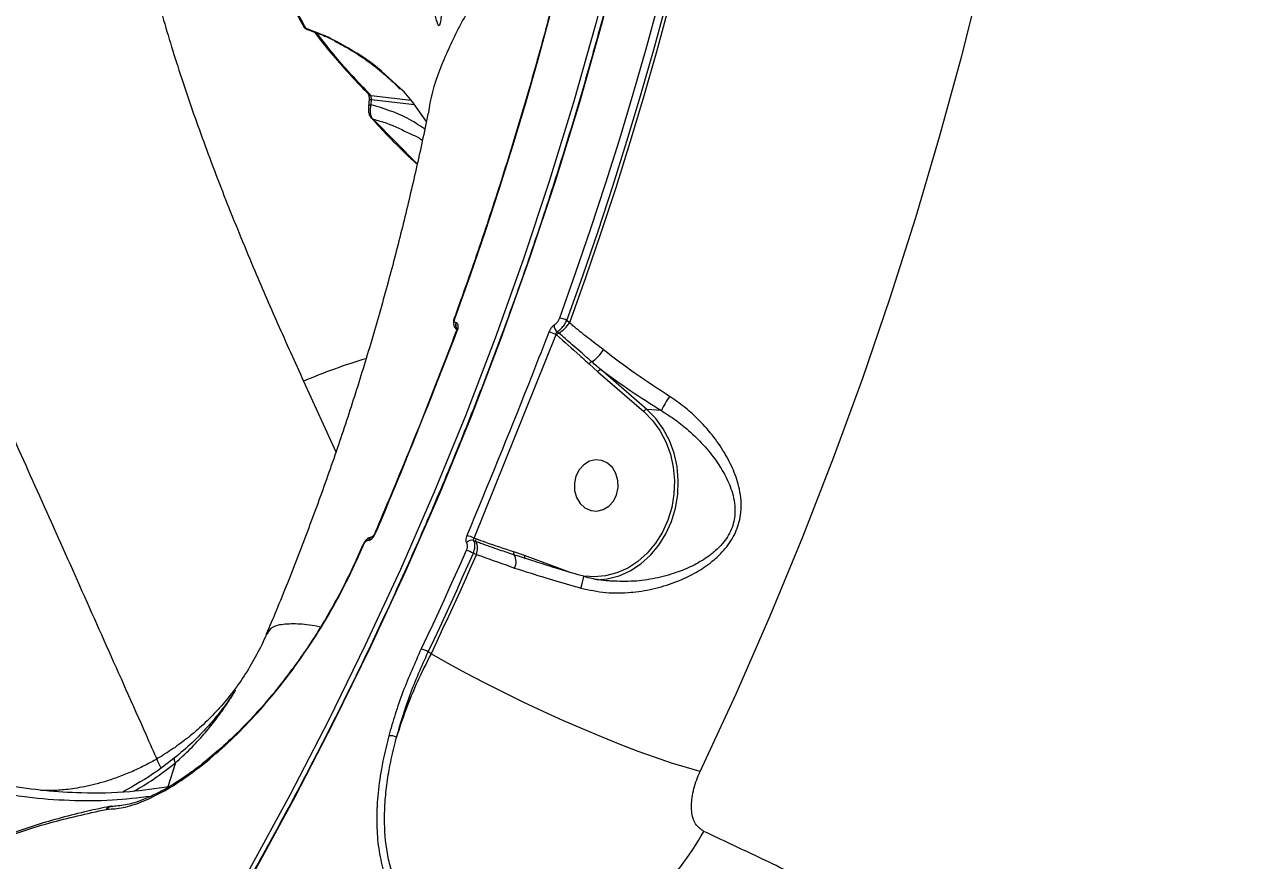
# Model space of a CAD drawing. Header units: millimetres. Extents: x -6879 to 7341, y -8047 to 7187.
# Drawn here: x -116.9 to 99.1, y 2827.2 to 2973.6 of the extents above; entities that cross this region are included whole.
import ezdxf

# ---------------------------------------------------------------- set-up
doc = ezdxf.new("R2010")
doc.units = ezdxf.units.MM
for name, color, linetype in [('DIKOM_ОБЪЕКТ', 7, 'Continuous'), ('DIKOM_РАЗМЕР_ЗОНА', 7, 'Continuous'), ('DIKOM_РАЗМЕР_ОБЪЕКТА', 7, 'Continuous')]:
    doc.layers.add(name, color=color, linetype=linetype)
doc.styles.add('style1', font='arial.ttf', dxfattribs={"width": 0.8})
doc.dimstyles.new('1-50', dxfattribs={"dimtxt": 300, "dimasz": 200, "dimexe": 100, "dimexo": 0, "dimgap": 100, "dimtad": 0, "dimdec": 0, "dimtxsty": 'style1', "dimcen": 0, "dimclrd": 7, "dimclre": 7, "dimadec": 1, "dimazin": 2, "dimtfac": 1, "dimtdec": 0, "dimtmove": 1, "dimatfit": 3, "dimfxl": 0, "dimlwd": 25, "dimlwe": 18, "dimarcsym": 0})

# ---------------------------------------------------------------- blocks, each defined once
blk = doc.blocks.new('*D19')
at = {"layer": 'Defpoints', "color": 0, "transparency": 16777216}
for p in [(5624.04, 6094.27), (-4435.35, 2864.29), (5624.04, -2640.11)]:
    blk.add_point(p, dxfattribs=at)
at = {"layer": 'DIKOM_РАЗМЕР_ОБЪЕКТА', "color": 7, "lineweight": 18, "transparency": 16777216}
for p, q in [((-4435.35, 2864.29), (-4435.35, 6194.27)), ((5624.04, -2640.11), (5624.04, 6194.27))]:
    blk.add_line(p, q, dxfattribs=at)
at = {"layer": 'DIKOM_РАЗМЕР_ОБЪЕКТА', "color": 7, "lineweight": 25, "transparency": 16777216}
for p, q in [((-4235.35, 6094.27), (2113.67, 6094.27)), ((5424.04, 6094.27), (3193.46, 6094.27))]:
    blk.add_line(p, q, dxfattribs=at)
at = {"layer": 'DIKOM_РАЗМЕР_ОБЪЕКТА', "color": 7, "transparency": 16777216}
for points in [[(-4235.35, 6127.6), (-4235.35, 6060.94), (-4435.35, 6094.27)], [(5424.04, 6127.6), (5424.04, 6060.94), (5624.04, 6094.27)]]:
    blk.add_solid(points, dxfattribs=at)
at = {"layer": 'DIKOM_РАЗМЕР_ОБЪЕКТА', "color": 0, "transparency": 16777216, "insert": (2653.56, 6094.27), "char_height": 300, "attachment_point": 5, "style": 'style1'}
blk.add_mtext('10100', dxfattribs=at)
blk = doc.blocks.new('*D17')
at = {"layer": 'Defpoints', "color": 0, "transparency": 16777216}
for p in [(-5935.35, 6990.27), (-5935.35, 998.27), (7340.79, -2830.86)]:
    blk.add_point(p, dxfattribs=at)
at = {"layer": 'DIKOM_РАЗМЕР_ЗОНА', "color": 7, "lineweight": 18, "transparency": 16777216}
for p, q in [((-5935.35, 998.27), (-5935.35, 7090.27)), ((7340.79, -2830.86), (7340.79, 7090.27))]:
    blk.add_line(p, q, dxfattribs=at)
at = {"layer": 'DIKOM_РАЗМЕР_ЗОНА', "color": 7, "lineweight": 25, "transparency": 16777216}
for p, q in [((-5735.35, 6990.27), (2016.67, 6990.27)), ((7140.79, 6990.27), (3096.46, 6990.27))]:
    blk.add_line(p, q, dxfattribs=at)
at = {"layer": 'DIKOM_РАЗМЕР_ЗОНА', "color": 7, "transparency": 16777216}
for points in [[(-5735.35, 7023.6), (-5735.35, 6956.94), (-5935.35, 6990.27)], [(7140.79, 7023.6), (7140.79, 6956.94), (7340.79, 6990.27)]]:
    blk.add_solid(points, dxfattribs=at)
at = {"layer": 'DIKOM_РАЗМЕР_ЗОНА', "color": 0, "transparency": 16777216, "insert": (2556.56, 6990.27), "char_height": 300, "attachment_point": 5, "style": 'style1'}
blk.add_mtext('13300', dxfattribs=at)

msp = doc.modelspace()

# ---------------------------------------------------------------- linework, layer by layer
at = {"layer": 'DIKOM_ОБЪЕКТ', "color": 7, "linetype": 'Continuous', "lineweight": 15}
for p, q in [((-49.24, 2960.28), (-56.22, 2961.12)), ((-56.24, 2959.54), (-56.15, 2960.49)), ((-56.15, 2960.49), (-48.64, 2959.58)), ((-46.58, 2956.71), (-48.71, 2959.68)), ((-48.17, 2949.18), (-55.9, 2957.04)), ((-46.19, 2957.99), (-46.16, 2958.17)), ((-41.42, 2920.29), (-41.23, 2920.11)), ((-41.41, 2920.31), (-41.16, 2920.17)), ((-41.36, 2921.36), (-41.38, 2921.36)), ((-41.3, 2919.9), (-41.3, 2919.89)), ((-21.52, 2921.38), (-21.98, 2921.78)), ((-38.2, 2883.63), (-23.85, 2919.3)), ((-23.85, 2919.3), (-23.77, 2919.23)), ((-23.4, 2919.57), (-23.67, 2919.81)), ((-18.09, 2914.15), (-16.56, 2912.77)), ((-16.56, 2912.77), (-8.5, 2905.81)), ((-7.98, 2906.19), (-16.04, 2913.16)), ((-68.05, 2911.13), (-62.39, 2898.78)), ((-5.42, 2905.98), (-7.98, 2906.19)), ((-56.72, 2883.3), (-56.7, 2883.3)), ((-55.52, 2884.6), (-55.53, 2884.59)), ((-37.9, 2883.52), (-38.2, 2883.63)), ((-57.69, 2882.45), (-58.86, 2879.83)), ((-38.34, 2881.01), (-37.8, 2880.81)), ((-29.38, 2880.58), (-31.26, 2881.23)), ((-31.17, 2880.73), (-30.77, 2880.6)), ((-21.2, 2877.6), (-29.38, 2880.58)), ((-14.13, 2876.13), (-14.46, 2876.14)), ((-45.75, 2863.4), (-46.24, 2863.72)), ((-90.51, 2844.27), (-91.8, 2840.08)), ((-102.6, 2836.15), (-102.58, 2836.15)), ((-102.58, 2836.15), (-102.44, 2836.17))]:
    msp.add_line(p, q, dxfattribs=at)
at = {"layer": 'DIKOM_ОБЪЕКТ', "color": 7, "linetype": 'Continuous', "lineweight": 15, "flags": 128}
for points in [[(3.11, 3099.43), (2.26, 3085.51), (1.06, 3071.55), (-0.48, 3057.57), (-2.36, 3043.58), (-4.59, 3029.59), (-7.16, 3015.61), (-10.07, 3001.64), (-13.31, 2987.7), (-16.89, 2973.8), (-20.8, 2959.93), (-25.04, 2946.12), (-29.61, 2932.38), (-34.51, 2918.7), (-39.72, 2905.1), (-45.25, 2891.59), (-51.1, 2878.18), (-57.26, 2864.88), (-63.72, 2851.69), (-70.48, 2838.63), (-77.55, 2825.69), (-84.9, 2812.9)], [(-84, 2812.55), (-76.62, 2825.38), (-69.54, 2838.35), (-62.75, 2851.46), (-56.27, 2864.68), (-50.09, 2878.03), (-44.23, 2891.48), (-38.68, 2905.03), (-33.45, 2918.66), (-28.54, 2932.38), (-23.96, 2946.17), (-19.7, 2960.02), (-15.78, 2973.93), (-12.19, 2987.88), (-8.93, 3001.86), (-6.02, 3015.87), (-3.44, 3029.89), (-1.21, 3043.93), (0.68, 3057.96), (2.23, 3071.98), (3.43, 3085.97), (4.28, 3099.94)], [(1.38, 2842.78), (7.65, 2856.38), (13.64, 2870.07), (19.33, 2883.86), (24.72, 2897.74), (29.82, 2911.69), (34.61, 2925.71), (39.1, 2939.79), (43.28, 2953.92), (47.15, 2968.1), (50.71, 2982.32), (53.95, 2996.57), (56.88, 3010.84), (59.49, 3025.13), (61.78, 3039.42)], [(-3.93, 2985.15), (-5.98, 2977.22), (-8.14, 2969.3), (-10.4, 2961.4), (-12.76, 2953.52), (-15.24, 2945.65), (-17.81, 2937.81), (-20.49, 2929.98), (-23.27, 2922.18)], [(-21.98, 2921.78), (-19.19, 2929.6), (-16.51, 2937.44), (-13.93, 2945.3), (-11.45, 2953.19), (-9.08, 2961.09), (-6.81, 2969.01), (-4.65, 2976.94), (-2.6, 2984.89)], [(-2.04, 2984.81), (-4.1, 2976.82), (-6.27, 2968.85), (-8.55, 2960.89), (-10.93, 2952.95), (-13.42, 2945.03), (-16.02, 2937.12), (-18.72, 2929.24), (-21.52, 2921.38)], [(-41.53, 2922.26), (-38.86, 2929.75), (-36.28, 2937.26), (-33.81, 2944.79), (-31.44, 2952.34), (-29.17, 2959.91), (-27, 2967.49), (-24.93, 2975.09), (-22.96, 2982.7)], [(-62.62, 2970.78), (-62.63, 2970.78), (-62.74, 2970.89)], [(-56.24, 2959.54), (-56.37, 2959.52), (-56.48, 2959.48), (-56.57, 2959.44), (-56.64, 2959.4), (-56.68, 2959.34), (-56.69, 2959.29)], [(-56.15, 2960.49), (-56.28, 2960.46), (-56.38, 2960.43), (-56.47, 2960.39), (-56.54, 2960.34), (-56.58, 2960.29), (-56.6, 2960.24)], [(-8.5, 2905.81), (-6.99, 2904.28), (-5.69, 2902.51), (-4.64, 2900.52), (-3.85, 2898.36), (-3.35, 2896.09), (-3.14, 2893.74), (-3.23, 2891.38), (-3.62, 2889.04), (-4.3, 2886.8), (-5.25, 2884.68), (-6.46, 2882.74), (-7.89, 2881.03), (-9.52, 2879.57), (-11.31, 2878.41), (-13.22, 2877.56), (-15.2, 2877.05), (-17.23, 2876.89), (-18.74, 2876.99)], [(-16.67, 2876.37), (-14.89, 2876.54), (-12.84, 2877.06), (-10.88, 2877.94), (-9.03, 2879.14), (-7.35, 2880.64), (-5.88, 2882.41), (-4.63, 2884.4), (-3.65, 2886.58), (-2.95, 2888.9), (-2.55, 2891.31), (-2.46, 2893.75), (-2.67, 2896.17), (-3.19, 2898.51), (-4, 2900.74), (-5.09, 2902.79), (-6.42, 2904.62), (-7.98, 2906.19)], [(-20.37, 2894.5), (-20.64, 2893.26), (-20.61, 2891.98), (-20.27, 2890.77), (-19.65, 2889.74), (-18.8, 2888.96), (-17.79, 2888.49), (-16.7, 2888.38), (-15.62, 2888.64), (-14.64, 2889.24), (-13.83, 2890.13), (-13.27, 2891.24), (-12.99, 2892.49), (-13.03, 2893.77), (-13.37, 2894.97), (-13.99, 2896.01), (-14.84, 2896.79), (-15.85, 2897.25), (-16.94, 2897.36), (-18.02, 2897.11), (-19, 2896.51), (-19.81, 2895.62), (-20.37, 2894.5)], [(-58.73, 2879.85), (-58.59, 2880.17), (-58.44, 2880.5), (-58.29, 2880.83), (-58.15, 2881.16), (-58, 2881.49), (-57.85, 2881.81), (-57.71, 2882.14), (-57.56, 2882.47)], [(-39.59, 2881.5), (-40.55, 2879.33), (-41.52, 2877.17), (-42.49, 2875.01), (-43.47, 2872.85), (-44.46, 2870.69), (-45.46, 2868.54), (-46.46, 2866.39), (-47.47, 2864.25)], [(-46.24, 2863.72), (-45.22, 2865.87), (-44.22, 2868.02), (-43.22, 2870.18), (-42.23, 2872.34), (-41.24, 2874.5), (-40.27, 2876.67), (-39.3, 2878.84), (-38.34, 2881.01)], [(-31.26, 2881.23), (-31.28, 2881.14), (-31.29, 2881.06), (-31.29, 2880.98), (-31.28, 2880.91), (-31.26, 2880.85), (-31.24, 2880.8), (-31.2, 2880.76), (-31.17, 2880.73)], [(-37.8, 2880.81), (-38.77, 2878.62), (-39.74, 2876.44), (-40.72, 2874.26), (-41.71, 2872.08), (-42.71, 2869.91), (-43.72, 2867.74), (-44.73, 2865.57), (-45.75, 2863.4)], [(-29.38, 2880.58), (-29.4, 2880.49), (-29.41, 2880.4), (-29.41, 2880.32), (-29.4, 2880.24), (-29.37, 2880.18), (-29.34, 2880.13), (-29.3, 2880.1), (-29.29, 2880.09)], [(1.38, 2842.78), (-1.01, 2843.45), (-3.63, 2844.26), (-6.46, 2845.21), (-9.46, 2846.3), (-12.61, 2847.51), (-15.89, 2848.82), (-19.25, 2850.24), (-22.68, 2851.73), (-26.13, 2853.31), (-29.59, 2854.93), (-33.01, 2856.6), (-36.37, 2858.3), (-39.63, 2860.01), (-42.77, 2861.72), (-45.75, 2863.4)], [(-90.63, 2845.15), (-90.69, 2845.11), (-90.72, 2845.05), (-90.74, 2844.97), (-90.73, 2844.86), (-90.7, 2844.74), (-90.66, 2844.6), (-90.59, 2844.44), (-90.51, 2844.27)]]:
    msp.add_lwpolyline(points, dxfattribs=at)
at = {"layer": 'DIKOM_ОБЪЕКТ', "color": 7, "linetype": 'Continuous', "lineweight": 15}
for centre, radius, start, end in [((-67.32, 2973.71), 0.866, 211.0487, 250.323), ((-56.06, 2961.94), 0.838, 226.3924, 258.4997), ((-55.64, 2957.81), 0.81, 223.1689, 251.2981), ((-41.56, 2922.12), 0.144, 77.5154, 139.1197), ((-23.76, 2918.3), 3.91, 62.8515, 82.6993), ((-40.36, 2920.96), 1.09, 158.5929, 219.5891), ((-40.34, 2920.96), 1.1, 158.6415, 218.3709), ((-41.2, 2919.8), 0.138, 71.6528, 131.7142), ((-22.81, 2920.91), 1.39, 178.955, 232.1056), ((-25.82, 2923.97), 5.02, 298.8743, 329.0119), ((-25.92, 2915.31), 4.49, 62.6729, 79.9251), ((-22.93, 2918.7), 0.989, 118.3029, 148.0092), ((-21.08, 2919.9), 6.4, 302.8689, 329.4095), ((-28.27, 2818.34), 100.96, 106.635, 113.2074), ((-17.36, 2913.69), 0.864, 106.8356, 148.128), ((-15.9, 2912.43), 0.742, 100.6549, 152.1999), ((13.32, 2896.97), 20.8, 146.4164, 154.3231), ((-7.85, 2905.46), 0.742, 100.6397, 152.2151), ((-55.87, 2882.97), 0.913, 101.8915, 158.6662), ((-55.85, 2882.96), 0.916, 102.7598, 158.6172), ((-55.43, 2884.5), 0.137, 72.1418, 133.6096), ((-38.62, 2882.18), 1.1, 72.9675, 144.887), ((-40.22, 2880.04), 4.12, 60.6095, 79.4182), ((-37.4, 2883.32), 0.541, 158.824, 206.8845), ((-57.61, 2882.35), 0.129, 68.7464, 130.144), ((-40.68, 2876.87), 4.75, 60.4773, 76.732), ((-40.36, 2881.85), 2.76, 337.733, 26.3281), ((-33.27, 2879.52), 2.42, 332.6073, 29.9199), ((-31.89, 2879.05), 13.05, 341.4839, 350.7288), ((-48.91, 2859.2), 5.25, 59.4592, 74.1322), ((-52.81, 2847.07), 1.98, 59.3051, 99.7666), ((-101.81, 2835.79), 0.868, 103.3812, 155.8035), ((-101.8, 2835.81), 0.856, 103.7681, 156.2059), ((-40.11, 2855.63), 48.15, 313.4624, 331.0076)]:
    msp.add_arc(centre, radius, start, end, dxfattribs=at)
for points, knots in [([(-47.52, 3110.08), (-50.2, 3107.99), (-56.17, 3103.34), (-64.35, 3096.33), (-72.2, 3088.87), (-79.08, 3081.35), (-85.14, 3073.49), (-90.3, 3065.16), (-94.48, 3056.26), (-97.6, 3046.83), (-99.62, 3036.77), (-100.53, 3026.04), (-100.34, 3014.67), (-99.04, 3002.61), (-96.68, 2989.88), (-93.56, 2977.51), (-89.97, 2965.68), (-86.14, 2954.53), (-81.79, 2943.02), (-77.25, 2931.9), (-72.66, 2921.27), (-69.59, 2914.51), (-68.05, 2911.13)], [0, 0, 0, 0, 0.042094, 0.093914, 0.145789, 0.197669, 0.249496, 0.304658, 0.359852, 0.415011, 0.471442, 0.527911, 0.58434, 0.641051, 0.697804, 0.754516, 0.798199, 0.841917, 0.885637, 0.929322, 0.964643, 1, 1, 1, 1]), ([(4.09, 3099.76), (3.97, 3097.53), (3.64, 3091.07), (2.86, 3080.35), (1.66, 3067.59), (0.17, 3054.83), (-1.6, 3042.05), (-3.66, 3029.28), (-6, 3016.51), (-8.63, 3003.75), (-11.53, 2991.01), (-14.72, 2978.31), (-18.18, 2965.63), (-21.92, 2953), (-25.93, 2940.41), (-30.21, 2927.88), (-34.76, 2915.41), (-39.58, 2903), (-44.66, 2890.68), (-50, 2878.43), (-55.6, 2866.27), (-61.46, 2854.21), (-67.57, 2842.25), (-73.93, 2830.4), (-79.48, 2820.52), (-82.94, 2814.61), (-84.13, 2812.57)], [0, 0, 0, 0, 0.022817, 0.066202, 0.109588, 0.152974, 0.196359, 0.239744, 0.283129, 0.326514, 0.369899, 0.413283, 0.456667, 0.500052, 0.543436, 0.586819, 0.630204, 0.673587, 0.716971, 0.760355, 0.803738, 0.847122, 0.890505, 0.933888, 0.977272, 1, 1, 1, 1]), ([(-93.02, 2843.36), (-93.72, 2844.95), (-96.83, 2851.96), (-102.14, 2863.89), (-108.93, 2879.12), (-115.48, 2893.77), (-121.86, 2907.99), (-128.04, 2921.73), (-134.01, 2934.95), (-139.69, 2947.48), (-145.03, 2959.21), (-150.02, 2970.13), (-154.66, 2980.24), (-159.01, 2989.64), (-163.07, 2998.37), (-166.84, 3006.4), (-170.31, 3013.7), (-173.42, 3020.17), (-176.14, 3025.75), (-178.49, 3030.44), (-180.48, 3034.29), (-182.11, 3037.31), (-183.4, 3039.55), (-184.31, 3040.86), (-184.78, 3041.4), (-184.85, 3041.23), (-184.86, 3041.2)], [0, 0, 0, 0, 0.012857, 0.05667, 0.100522, 0.144373, 0.188187, 0.233269, 0.278393, 0.323516, 0.368598, 0.412484, 0.456407, 0.500331, 0.544217, 0.589383, 0.634592, 0.6798, 0.724967, 0.768838, 0.812747, 0.856655, 0.900525, 0.945677, 0.99087, 1, 1, 1, 1]), ([(-48.14, 2983.47), (-47.53, 2982.06), (-46.6, 2979.93), (-45.74, 2977.36), (-45.25, 2975.75), (-44.89, 2974.52), (-44.61, 2973.67), (-44.36, 2973.29), (-44.11, 2973.76), (-43.9, 2974.89), (-43.75, 2976.26), (-43.62, 2978), (-43.55, 2980.12), (-43.58, 2983.44), (-43.89, 2987.84), (-44.81, 2993.31), (-46.24, 2998.35), (-48.08, 3002.81), (-50.01, 3006.32), (-52.16, 3009.34), (-54.36, 3011.81), (-55.97, 3013.13), (-56.75, 3013.76)], [0, 0, 0, 0, 0.086693, 0.131401, 0.176074, 0.208197, 0.240902, 0.274419, 0.308252, 0.337741, 0.365051, 0.393034, 0.432878, 0.472762, 0.554545, 0.639694, 0.726412, 0.788997, 0.852848, 0.902091, 0.952588, 1, 1, 1, 1]), ([(-67.62, 2972.9), (-68.97, 2975.42), (-71.67, 2980.47), (-74.29, 2988.09), (-75.93, 2995.74), (-76.02, 3000.82), (-76.07, 3003.37)], [0, 0, 0, 0, 0.248614, 0.497228, 0.748613, 1, 1, 1, 1]), ([(-46.16, 2958.17), (-46.08, 2958.74), (-45.62, 2961.88), (-43.62, 2967.4), (-40.16, 2974.71), (-35.59, 2981.79), (-29.87, 2988.8), (-24.04, 2994.83), (-19.65, 2998.46), (-17.98, 2999.84)], [0, 0, 0, 0, 0.038985, 0.215496, 0.383906, 0.552436, 0.720846, 0.893798, 1, 1, 1, 1]), ([(-74.41, 2987.85), (-74.1, 2986.82), (-73.38, 2984.45), (-71.89, 2980.74), (-70.11, 2976.91), (-68.7, 2974.43), (-68.05, 2973.28)], [0, 0, 0, 0, 0.21112, 0.486238, 0.762607, 1, 1, 1, 1]), ([(-23.11, 2982.61), (-23.67, 2980.42), (-25.3, 2974.04), (-28.2, 2963.52), (-31.91, 2951.06), (-35.9, 2938.65), (-39.2, 2929.04), (-41.18, 2923.57), (-41.67, 2922.21)], [0, 0, 0, 0, 0.108266, 0.314111, 0.51996, 0.725808, 0.931656, 1, 1, 1, 1]), ([(-68.06, 2973.27), (-68.01, 2973.2), (-67.91, 2973.03), (-67.69, 2972.85), (-67.52, 2972.8), (-67.47, 2972.79)], [0, 0, 0, 0, 0.347535, 0.799924, 1, 1, 1, 1]), ([(-62.74, 2970.89), (-64.13, 2971.53), (-65.74, 2972.26), (-67.39, 2972.82), (-67.62, 2972.9)], [0, 0, 0, 0, 0.866639, 1, 1, 1, 1]), ([(-67.47, 2972.8), (-67.49, 2972.8), (-67.54, 2972.79), (-67.59, 2972.86), (-67.62, 2972.9)], [0, 0, 0, 0, 0.338005, 1, 1, 1, 1]), ([(-67.49, 2972.74), (-66.89, 2972.55), (-65.34, 2972.04), (-63.74, 2971.35), (-62.73, 2970.83), (-62.62, 2970.77)], [0, 0, 0, 0, 0.359925, 0.927222, 1, 1, 1, 1]), ([(-66.17, 2972.29), (-65.68, 2971.65), (-64.33, 2969.87), (-61.8, 2966.89), (-59.12, 2963.89), (-57.28, 2962.02), (-56.62, 2961.35)], [0, 0, 0, 0, 0.18265, 0.5022, 0.820988, 1, 1, 1, 1]), ([(-56.22, 2961.12), (-58.25, 2963.25), (-61.84, 2967.02), (-64.57, 2970.6), (-65.75, 2972.15)], [0, 0, 0, 0, 0.565984, 1, 1, 1, 1]), ([(-51.18, 2962.46), (-52.89, 2964.08), (-56.36, 2967.37), (-60.59, 2969.71), (-62.74, 2970.89)], [0, 0, 0, 0, 0.491881, 1, 1, 1, 1]), ([(-62.65, 2970.72), (-61.64, 2970.19), (-59.54, 2969.08), (-56.57, 2967.07), (-53.72, 2964.83), (-52.02, 2963.15), (-51.18, 2962.33)], [0, 0, 0, 0, 0.238896, 0.495396, 0.753137, 1, 1, 1, 1]), ([(-56.71, 2961.43), (-56.71, 2961.43), (-56.72, 2961.44), (-56.7, 2961.4), (-56.67, 2961.31), (-56.63, 2961.14), (-56.59, 2960.89), (-56.58, 2960.58), (-56.58, 2960.34), (-56.6, 2960.25), (-56.6, 2960.24)], [0, 0, 0, 0, 0.008477, 0.122524, 0.248755, 0.395147, 0.56834, 0.766584, 0.977777, 1, 1, 1, 1]), ([(-56.15, 2960.49), (-56.16, 2960.53), (-56.18, 2960.61), (-56.2, 2960.72), (-56.22, 2960.81), (-56.23, 2960.88), (-56.24, 2960.96), (-56.24, 2961.01), (-56.24, 2961.08), (-56.23, 2961.1), (-56.22, 2961.12)], [0, 0, 0, 0, 0.179301, 0.319121, 0.369004, 0.516484, 0.556373, 0.716444, 0.765516, 1, 1, 1, 1]), ([(-48.71, 2959.68), (-49.46, 2960.65), (-50.23, 2961.63), (-51.17, 2962.45), (-51.18, 2962.46)], [0, 0, 0, 0, 0.985428, 1, 1, 1, 1]), ([(-56.69, 2959.29), (-56.7, 2959.12), (-56.73, 2958.73), (-56.65, 2958.08), (-56.5, 2957.58), (-56.29, 2957.34), (-56.22, 2957.27)], [0, 0, 0, 0, 0.228103, 0.52894, 0.862434, 1, 1, 1, 1]), ([(-56.6, 2960.24), (-56.62, 2960.02), (-56.65, 2959.7), (-56.68, 2959.39), (-56.69, 2959.29)], [0, 0, 0, 0, 0.700094, 1, 1, 1, 1]), ([(-55.9, 2957.04), (-55.99, 2957.14), (-56.16, 2957.35), (-56.32, 2957.88), (-56.38, 2958.51), (-56.34, 2959.09), (-56.27, 2959.42), (-56.24, 2959.54)], [0, 0, 0, 0, 0.219344, 0.438829, 0.656041, 0.873303, 1, 1, 1, 1]), ([(-46.87, 2955.31), (-47.86, 2955.98), (-50.71, 2957.9), (-54.06, 2958.89), (-56.24, 2959.54)], [0, 0, 0, 0, 0.347625, 1, 1, 1, 1]), ([(-46.3, 2958.01), (-46.31, 2957.99), (-46.91, 2954.79), (-48.33, 2948.36), (-50.57, 2938.74), (-53.07, 2929.08), (-55.79, 2919.39), (-58.74, 2909.69), (-61.92, 2899.99), (-65.33, 2890.28), (-68.98, 2880.59), (-72.06, 2872.77), (-74.01, 2868.2), (-74.59, 2866.84)], [0, 0, 0, 0, 0.000781, 0.10747, 0.213964, 0.320281, 0.426444, 0.532468, 0.63837, 0.744166, 0.849868, 0.955486, 1, 1, 1, 1]), ([(-56.21, 2957.26), (-55.22, 2956.18), (-53.02, 2953.77), (-50.36, 2951.11), (-48.63, 2949.54), (-48.33, 2949.27)], [0, 0, 0, 0, 0.404959, 0.896331, 1, 1, 1, 1]), ([(-55.9, 2957.04), (-55.09, 2956.82), (-52.79, 2956.19), (-50.7, 2955.13), (-49.35, 2954.44)], [0, 0, 0, 0, 0.35233, 1, 1, 1, 1]), ([(-49.35, 2954.44), (-48.87, 2954.26), (-48.13, 2953.98), (-47.51, 2953.5), (-47.29, 2953.33)], [0, 0, 0, 0, 0.64757, 1, 1, 1, 1]), ([(-41.67, 2922.21), (-41.67, 2922.2), (-41.78, 2921.95), (-41.86, 2921.49), (-41.8, 2920.92), (-41.62, 2920.5), (-41.43, 2920.35), (-41.37, 2920.3)], [0, 0, 0, 0, 0.018052, 0.367711, 0.649313, 0.882962, 1, 1, 1, 1]), ([(-41.38, 2921.36), (-41.38, 2921.36), (-41.45, 2921.37), (-41.54, 2921.42), (-41.61, 2921.56), (-41.64, 2921.76), (-41.62, 2921.99), (-41.55, 2922.17), (-41.53, 2922.26)], [0, 0, 0, 0, 0.033921, 0.252258, 0.470432, 0.597948, 0.81924, 1, 1, 1, 1]), ([(-23.27, 2922.18), (-23.34, 2922.02), (-23.47, 2921.7), (-23.78, 2921.28), (-24.03, 2921.04), (-24.18, 2920.95), (-24.21, 2920.93)], [0, 0, 0, 0, 0.307758, 0.615855, 0.919206, 1, 1, 1, 1]), ([(-41.33, 2919.91), (-42.55, 2916.73), (-45.92, 2907.93), (-50.66, 2896.17), (-54.28, 2887.63), (-55.56, 2884.61)], [0, 0, 0, 0, 0.268353, 0.740776, 1, 1, 1, 1]), ([(-55.39, 2884.63), (-55.13, 2885.23), (-53.86, 2888.25), (-48.99, 2899.95), (-44.6, 2911.16), (-41.16, 2919.93)], [0, 0, 0, 0, 0.051711, 0.258555, 1, 1, 1, 1]), ([(-41.16, 2919.93), (-41.11, 2920.09), (-41, 2920.4), (-40.97, 2920.84), (-41.04, 2921.16), (-41.19, 2921.33), (-41.31, 2921.35), (-41.36, 2921.36)], [0, 0, 0, 0, 0.218262, 0.436731, 0.652967, 0.865665, 1, 1, 1, 1]), ([(-41.19, 2920.39), (-41.19, 2920.39), (-41.19, 2920.4), (-41.19, 2920.35), (-41.2, 2920.23), (-41.23, 2920.07), (-41.28, 2919.95), (-41.3, 2919.89)], [0, 0, 0, 0, 0.079647, 0.29858, 0.517442, 0.790956, 1, 1, 1, 1]), ([(-24.21, 2920.93), (-24.23, 2920.92), (-24.36, 2920.84), (-24.6, 2920.62), (-24.91, 2920.21), (-25.06, 2919.89), (-25.13, 2919.73)], [0, 0, 0, 0, 0.052488, 0.3651159, 0.6827602, 1, 1, 1, 1]), ([(-23.67, 2919.81), (-23.62, 2919.84), (-23.38, 2919.98), (-22.93, 2920.35), (-22.38, 2921.02), (-22.11, 2921.53), (-21.98, 2921.78)], [0, 0, 0, 0, 0.0813608, 0.3857961, 0.6937271, 1, 1, 1, 1]), ([(-15.57, 2916.64), (-16.49, 2917.34), (-18.33, 2918.75), (-20.29, 2920.31), (-21.32, 2921.21), (-21.52, 2921.38)], [0, 0, 0, 0, 0.443891, 0.891103, 1, 1, 1, 1]), ([(-25.13, 2919.73), (-25.37, 2919.12), (-26.55, 2916.06), (-31.22, 2904.12), (-35.84, 2892.89), (-39.47, 2884.09)], [0, 0, 0, 0, 0.051226, 0.256127, 1, 1, 1, 1]), ([(-23.85, 2919.3), (-23.85, 2919.37), (-23.83, 2919.5), (-23.77, 2919.68), (-23.71, 2919.77), (-23.67, 2919.8), (-23.67, 2919.81)], [0, 0, 0, 0, 0.334467, 0.654568, 0.951809, 1, 1, 1, 1]), ([(-23.77, 2919.23), (-22.41, 2918.04), (-20.5, 2916.38), (-18.63, 2914.65), (-18.09, 2914.15)], [0, 0, 0, 0, 0.708816, 1, 1, 1, 1]), ([(-17.61, 2914.52), (-17.83, 2914.72), (-18.97, 2915.74), (-20.91, 2917.42), (-22.61, 2918.89), (-23.4, 2919.57)], [0, 0, 0, 0, 0.117898, 0.589471, 1, 1, 1, 1]), ([(-4.01, 2908.48), (-5.96, 2909.76), (-9.94, 2912.37), (-13.72, 2915.19), (-15.56, 2916.63), (-15.57, 2916.64)], [0, 0, 0, 0, 0.491393, 0.997067, 1, 1, 1, 1]), ([(-16.04, 2913.16), (-16.27, 2913.35), (-16.8, 2913.8), (-17.32, 2914.26), (-17.61, 2914.52)], [0, 0, 0, 0, 0.440364, 1, 1, 1, 1]), ([(-16.04, 2913.16), (-14.34, 2911.93), (-10.9, 2909.45), (-7.26, 2907.15), (-5.42, 2905.98)], [0, 0, 0, 0, 0.494768, 1, 1, 1, 1]), ([(-19.52, 2874.91), (-18.07, 2874.59), (-15.16, 2873.96), (-12.06, 2874.04), (-9.15, 2874.31), (-6.39, 2874.79), (-2.8, 2875.94), (0.38, 2877.43), (2.8, 2878.99), (4.67, 2880.59), (6.34, 2882.43), (7.86, 2884.95), (8.55, 2887.78), (8.57, 2890.22), (8.2, 2892.72), (7.27, 2895.56), (5.64, 2898.72), (3.52, 2901.77), (1.1, 2904.44), (-1.41, 2906.7), (-3.14, 2907.89), (-4.01, 2908.48)], [0, 0, 0, 0, 0.0726911, 0.1455234, 0.1511321, 0.2173292, 0.2835408, 0.3377155, 0.3918163, 0.4254876, 0.4591099, 0.5134518, 0.567938, 0.6044961, 0.6411214, 0.7029627, 0.7649123, 0.8309026, 0.896871, 0.9484526, 1, 1, 1, 1]), ([(-5.42, 2905.98), (-4.59, 2905.45), (-2.9, 2904.38), (-0.42, 2902.36), (2.01, 2899.98), (4.17, 2897.29), (5.89, 2894.5), (6.94, 2892.01), (7.42, 2889.78), (7.53, 2887.66), (6.98, 2885.14), (5.58, 2882.94), (4.03, 2881.38), (2.26, 2880.01), (-0.04, 2878.7), (-3.06, 2877.46), (-6.48, 2876.55), (-10.26, 2875.99), (-12.84, 2876.08), (-14.13, 2876.13)], [0, 0, 0, 0, 0.057432, 0.115812, 0.189154, 0.263809, 0.331122, 0.399789, 0.437898, 0.476946, 0.532424, 0.587828, 0.622862, 0.658791, 0.717504, 0.777408, 0.850915, 0.925695, 1, 1, 1, 1]), ([(-55.87, 2883.86), (-55.98, 2883.86), (-56.25, 2883.87), (-56.66, 2883.7), (-57.09, 2883.38), (-57.46, 2882.94), (-57.61, 2882.58), (-57.67, 2882.45)], [0, 0, 0, 0, 0.14734, 0.329211, 0.546707, 0.827579, 1, 1, 1, 1]), ([(-57.56, 2882.47), (-57.56, 2882.47), (-57.52, 2882.57), (-57.41, 2882.77), (-57.24, 2882.99), (-57.06, 2883.17), (-56.88, 2883.28), (-56.77, 2883.29), (-56.72, 2883.3)], [0, 0, 0, 0, 0.004355, 0.21984, 0.435565, 0.56827, 0.79381, 1, 1, 1, 1]), ([(-56.7, 2883.3), (-56.65, 2883.3), (-56.51, 2883.31), (-56.24, 2883.45), (-55.92, 2883.75), (-55.61, 2884.16), (-55.46, 2884.47), (-55.39, 2884.63)], [0, 0, 0, 0, 0.134235, 0.346973, 0.563218, 0.781734, 1, 1, 1, 1]), ([(-55.53, 2884.59), (-55.54, 2884.57), (-55.58, 2884.46), (-55.69, 2884.26), (-55.84, 2884.05), (-55.97, 2883.91), (-56.06, 2883.85), (-56.06, 2883.84), (-56.07, 2883.84)], [0, 0, 0, 0, 0.056188, 0.289741, 0.528488, 0.711533, 0.860499, 1, 1, 1, 1]), ([(-39.47, 2884.09), (-39.49, 2884.04), (-39.57, 2883.84), (-39.65, 2883.49), (-39.66, 2883.08), (-39.57, 2882.9), (-39.52, 2882.81)], [0, 0, 0, 0, 0.096357, 0.398655, 0.699123, 1, 1, 1, 1]), ([(-38.34, 2881.01), (-38.3, 2881.11), (-38.17, 2881.48), (-38.05, 2882.1), (-38.07, 2882.78), (-38.22, 2883.08), (-38.3, 2883.23)], [0, 0, 0, 0, 0.120933, 0.414432, 0.70704, 1, 1, 1, 1]), ([(-38.3, 2883.23), (-38.31, 2883.26), (-38.34, 2883.32), (-38.31, 2883.44), (-38.25, 2883.55), (-38.21, 2883.61), (-38.2, 2883.63)], [0, 0, 0, 0, 0.293442, 0.592651, 0.900468, 1, 1, 1, 1]), ([(-38.3, 2883.23), (-38.27, 2883.22), (-38.13, 2883.17), (-37.99, 2883.12), (-37.88, 2883.08)], [0, 0, 0, 0, 0.24986, 1, 1, 1, 1]), ([(-31.26, 2881.23), (-32.89, 2881.77), (-35.12, 2882.51), (-37.32, 2883.31), (-37.9, 2883.52)], [0, 0, 0, 0, 0.7353, 1, 1, 1, 1]), ([(-39.52, 2882.81), (-39.48, 2882.72), (-39.39, 2882.55), (-39.39, 2882.14), (-39.48, 2881.77), (-39.57, 2881.56), (-39.59, 2881.5)], [0, 0, 0, 0, 0.292785, 0.585216, 0.87884, 1, 1, 1, 1]), ([(-37.88, 2883.08), (-37.61, 2882.98), (-36.26, 2882.49), (-34.03, 2881.69), (-32.05, 2881.03), (-31.17, 2880.73)], [0, 0, 0, 0, 0.122266, 0.611416, 1, 1, 1, 1]), ([(-102.44, 2836.17), (-101.54, 2836.22), (-99.75, 2836.31), (-96.5, 2837.34), (-92.92, 2839.04), (-89.05, 2841.44), (-84.99, 2844.49), (-80.81, 2848.17), (-76.63, 2852.43), (-72.53, 2857.2), (-68.6, 2862.41), (-64.94, 2867.97), (-61.58, 2873.81), (-59.68, 2877.83), (-58.73, 2879.85)], [0, 0, 0, 0, 0.083618, 0.167165, 0.250418, 0.333852, 0.417304, 0.500487, 0.583738, 0.667137, 0.750457, 0.833396, 0.916628, 1, 1, 1, 1]), ([(-58.86, 2879.81), (-59.65, 2878.13), (-61.1, 2875.03), (-63.39, 2870.86), (-65.4, 2867.51), (-67.12, 2864.85), (-68.65, 2862.61), (-71.17, 2859.12), (-74.92, 2854.46), (-79.37, 2849.74), (-83.27, 2846.15), (-86.48, 2843.53), (-88.99, 2841.74), (-90.93, 2840.49), (-92.57, 2839.53), (-94.56, 2838.5), (-96.87, 2837.53), (-99.43, 2836.77), (-100.97, 2836.7), (-101.8, 2836.66)], [0, 0, 0, 0, 0.070269, 0.129893, 0.178812, 0.217375, 0.249617, 0.28247, 0.38301, 0.484549, 0.552429, 0.619412, 0.681953, 0.711321, 0.746522, 0.792804, 0.850277, 0.91948, 1, 1, 1, 1]), ([(-58.73, 2879.85), (-58.78, 2879.85), (-58.86, 2879.85), (-58.85, 2879.82), (-58.85, 2879.8)], [0, 0, 0, 0, 0.591562, 1, 1, 1, 1]), ([(-37.8, 2880.81), (-37.55, 2880.72), (-35.42, 2879.96), (-33.13, 2879.14), (-31.11, 2878.41)], [0, 0, 0, 0, 0.117877, 1, 1, 1, 1]), ([(-24.08, 2878.47), (-24.22, 2878.51), (-25.52, 2878.91), (-27.77, 2879.62), (-29.83, 2880.3), (-30.77, 2880.61)], [0, 0, 0, 0, 0.0592827, 0.5695546, 1, 1, 1, 1]), ([(-31.11, 2878.41), (-29.31, 2877.84), (-25.98, 2876.78), (-22.04, 2875.62), (-19.97, 2875.04), (-19.52, 2874.91)], [0, 0, 0, 0, 0.478687, 0.884376, 1, 1, 1, 1]), ([(-19.01, 2876.96), (-19.67, 2877.15), (-21.37, 2877.64), (-23.05, 2878.16), (-24.08, 2878.47)], [0, 0, 0, 0, 0.387993, 1, 1, 1, 1]), ([(-14.13, 2876.13), (-14.75, 2876.17), (-16.25, 2876.28), (-17.89, 2876.58), (-18.86, 2876.91), (-19, 2876.96)], [0, 0, 0, 0, 0.377771, 0.907682, 1, 1, 1, 1]), ([(-65.07, 2868.06), (-65.24, 2868.09), (-66.85, 2868.45), (-69.27, 2868.67), (-72.11, 2868.59), (-73.9, 2867.98), (-74.3, 2867.14), (-74.46, 2866.78)], [0, 0, 0, 0, 0.0281408, 0.2697449, 0.5368279, 0.8041202, 1, 1, 1, 1]), ([(-74.59, 2866.83), (-74.6, 2866.79), (-75.06, 2865.56), (-76.26, 2863.22), (-78.16, 2859.89), (-80.34, 2856.78), (-82.72, 2853.91), (-85.25, 2851.3), (-87.88, 2848.99), (-90.55, 2846.97), (-93.22, 2845.25), (-95.83, 2843.81), (-98.34, 2842.63), (-100.72, 2841.69), (-102.94, 2840.96), (-104.99, 2840.41), (-106.89, 2840), (-108.56, 2839.73), (-110.04, 2839.56), (-111.31, 2839.46), (-112.35, 2839.43), (-113.17, 2839.43), (-113.75, 2839.46), (-114.07, 2839.48), (-114.08, 2839.48), (-114.08, 2839.48)], [0, 0, 0, 0, 0.001601, 0.048054, 0.094238, 0.14007, 0.185475, 0.230411, 0.274842, 0.318743, 0.362106, 0.404967, 0.447424, 0.489646, 0.531874, 0.574456, 0.616533, 0.659719, 0.704067, 0.749956, 0.797752, 0.847808, 0.900452, 0.955988, 1, 1, 1, 1]), ([(-47.47, 2864.25), (-48.59, 2861.73), (-50.29, 2857.92), (-52.06, 2852.83), (-52.78, 2850.29), (-53.15, 2849.02)], [0, 0, 0, 0, 0.492757, 0.746384, 1, 1, 1, 1]), ([(-51.8, 2848.77), (-51.07, 2851.21), (-49.97, 2854.9), (-47.98, 2859.92), (-46.82, 2862.45), (-46.24, 2863.72)], [0, 0, 0, 0, 0.492804, 0.746406, 1, 1, 1, 1]), ([(-45.75, 2863.4), (-46.58, 2861.74), (-48.21, 2858.48), (-50.24, 2853.57), (-51.28, 2850.38), (-51.8, 2848.77)], [0, 0, 0, 0, 0.339544, 0.667763, 1, 1, 1, 1]), ([(-80.03, 2857.02), (-80.03, 2857.01), (-80.02, 2856.99), (-80.48, 2856.24), (-81.51, 2854.74), (-83.06, 2852.7), (-85.06, 2850.35), (-87.53, 2847.77), (-89.59, 2846.02), (-90.63, 2845.15)], [0, 0, 0, 0, 0.023016, 0.124473, 0.274502, 0.427659, 0.584197, 0.790634, 1, 1, 1, 1]), ([(-90.51, 2844.27), (-89.63, 2845.08), (-87.85, 2846.72), (-85.56, 2849.22), (-83.57, 2851.65), (-81.94, 2853.88), (-80.84, 2855.55), (-80.31, 2856.42), (-80.31, 2856.46), (-80.3, 2856.48)], [0, 0, 0, 0, 0.186969, 0.37568, 0.539209, 0.705204, 0.853116, 0.939934, 1, 1, 1, 1]), ([(-53.15, 2849.02), (-53.62, 2847.06), (-54.5, 2843.45), (-55.14, 2838.44), (-55.33, 2833.96), (-55.06, 2829.76), (-54.3, 2825.91), (-53.09, 2822.43), (-51.41, 2819.34), (-49.27, 2816.71), (-46.72, 2814.51), (-44.69, 2813.45), (-43.68, 2812.92)], [0, 0, 0, 0, 0.116681, 0.215086, 0.313799, 0.412199, 0.510062, 0.608227, 0.706085, 0.803951, 0.902135, 1, 1, 1, 1]), ([(-43.44, 2813.92), (-44.58, 2814.55), (-46.47, 2815.59), (-48.55, 2817.69), (-50.59, 2820.32), (-52.12, 2823.45), (-53.14, 2827), (-53.82, 2830.82), (-53.98, 2835.01), (-53.63, 2839.5), (-53.04, 2843.7), (-52.27, 2846.85), (-51.8, 2848.77)], [0, 0, 0, 0, 0.117845, 0.194668, 0.271491, 0.420778, 0.497631, 0.574487, 0.724763, 0.802119, 0.879477, 1, 1, 1, 1]), ([(-90.63, 2845.15), (-91.64, 2844.36), (-94.57, 2842.09), (-97.68, 2840.34), (-99.71, 2839.2)], [0, 0, 0, 0, 0.345857, 1, 1, 1, 1]), ([(-97.75, 2839.32), (-96.6, 2840), (-94.12, 2841.48), (-91.77, 2843.29), (-90.51, 2844.27)], [0, 0, 0, 0, 0.46243, 1, 1, 1, 1]), ([(2.01, 2832.29), (1.48, 2832.67), (0.4, 2833.43), (-0.24, 2835.75), (-0.1, 2838.6), (0.6, 2841.05), (1.22, 2842.43), (1.38, 2842.78)], [0, 0, 0, 0, 0.218718, 0.444791, 0.679417, 0.919205, 1, 1, 1, 1]), ([(-91.61, 2840.11), (-93.91, 2839.77), (-99.09, 2839), (-106.35, 2838.93), (-113.42, 2839.32), (-117.6, 2839.97), (-119.69, 2840.3)], [0, 0, 0, 0, 0.237918, 0.536315, 0.768153, 1, 1, 1, 1]), ([(-120.59, 2838.94), (-119.2, 2838.72), (-115.41, 2838.13), (-109.07, 2837.66), (-101.84, 2837.65), (-97.01, 2838.2), (-94.74, 2838.47)], [0, 0, 0, 0, 0.16774, 0.455235, 0.743618, 1, 1, 1, 1]), ([(-126.48, 2828.63), (-126.28, 2828.73), (-125.31, 2829.19), (-122.69, 2830.35), (-118.32, 2832.01), (-111.57, 2834.15), (-105.99, 2835.39), (-102.6, 2836.15)], [0, 0, 0, 0, 0.029991, 0.149955, 0.390074, 0.630193, 1, 1, 1, 1]), ([(-102.01, 2836.65), (-103.29, 2836.38), (-106.24, 2835.77), (-110.53, 2834.68), (-114.93, 2833.4), (-119.05, 2832), (-122.79, 2830.55), (-125.01, 2829.51), (-126.05, 2829.02)], [0, 0, 0, 0, 0.13582, 0.311661, 0.487841, 0.664545, 0.841948, 1, 1, 1, 1]), ([(-102.44, 2836.17), (-102.38, 2836.25), (-102.27, 2836.43), (-102.04, 2836.6), (-101.87, 2836.64), (-101.79, 2836.66)], [0, 0, 0, 0, 0.350137, 0.718673, 1, 1, 1, 1]), ([(-101.68, 2836.68), (-101.7, 2836.68), (-101.81, 2836.69), (-101.91, 2836.66), (-102, 2836.63)], [0, 0, 0, 0, 0.133782, 1, 1, 1, 1]), ([(-101.79, 2836.66), (-101.77, 2836.66), (-101.66, 2836.7), (-101.54, 2836.68), (-101.44, 2836.66)], [0, 0, 0, 0, 0.199295, 1, 1, 1, 1]), ([(511.35, 2528.81), (507.51, 2531.64), (499.83, 2537.3), (487.28, 2546.3), (474.04, 2555.64), (460.08, 2565.3), (445.49, 2575.24), (430.32, 2585.43), (414.56, 2595.86), (398.26, 2606.5), (381.48, 2617.32), (364.3, 2628.26), (346.79, 2639.29), (329, 2650.37), (310.95, 2661.47), (292.69, 2672.59), (274.28, 2683.69), (255.79, 2694.7), (237.32, 2705.6), (218.92, 2716.33), (200.61, 2726.89), (182.43, 2737.26), (164.44, 2747.41), (146.73, 2757.28), (129.37, 2766.84), (112.42, 2776.06), (95.9, 2784.92), (79.84, 2793.4), (64.31, 2801.49), (49.36, 2809.14), (35.07, 2816.32), (22.5, 2822.51), (11.48, 2827.83), (5.17, 2830.8), (2.01, 2832.29)], [0, 0, 0, 0, 0.031556, 0.063213, 0.09492, 0.126627, 0.158283, 0.189839, 0.221397, 0.253054, 0.284762, 0.31647, 0.348127, 0.379685, 0.411265, 0.442944, 0.474674, 0.506404, 0.538084, 0.569664, 0.601295, 0.633026, 0.664806, 0.696588, 0.728318, 0.75995, 0.791659, 0.823468, 0.855327, 0.887186, 0.918995, 0.950705, 0.975353, 1, 1, 1, 1])]:
    msp.add_open_spline(points, degree=3, knots=knots, dxfattribs=at)

# ---------------------------------------------------------------- dimensions: what is measured, and where the dimension line sits
at = {"layer": 'DIKOM_РАЗМЕР_ЗОНА'}
dim = msp.add_linear_dim(base=(-5935.35, 6990.27), p1=(7340.79, -2830.86), p2=(-5935.35, 998.27), text='13300', dimstyle='1-50', override={"dimscale": 1, "dimtix": 0, "dimtofl": 1, "dimtmove": 1, "dimatfit": 3}, dxfattribs=at)
dim.commit()
dim.dimension.update_dxf_attribs({"geometry": '*D17', "text_midpoint": (2556.56, 6990.27), "dimtype": 160})
at = {"layer": 'DIKOM_РАЗМЕР_ОБЪЕКТА'}
dim = msp.add_linear_dim(base=(5624.04, 6094.27), p1=(-4435.35, 2864.29), p2=(5624.04, -2640.11), text='10100', dimstyle='1-50', override={"dimscale": 1, "dimtix": 0, "dimtofl": 1, "dimtmove": 1, "dimatfit": 3}, dxfattribs=at)
dim.commit()
dim.dimension.update_dxf_attribs({"geometry": '*D19', "text_midpoint": (2653.56, 6094.27), "dimtype": 160})

doc.saveas('drawing.dxf')
